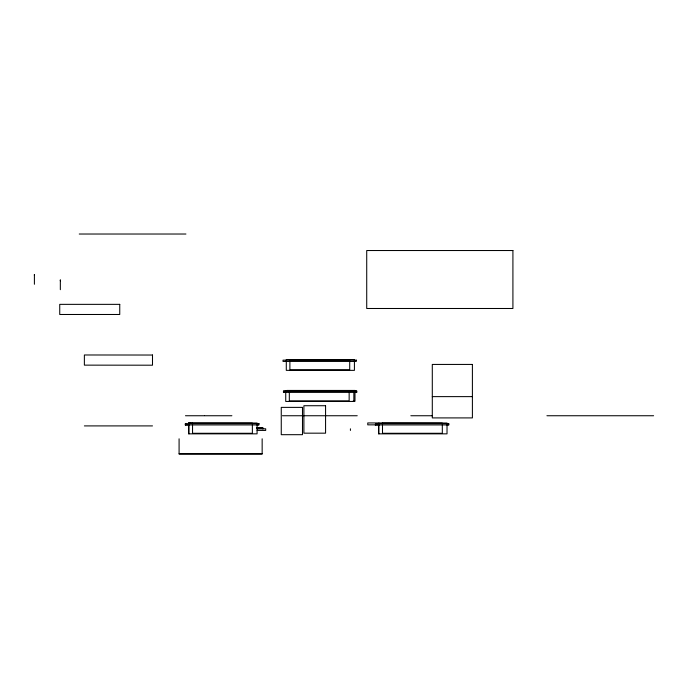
<?xml version="1.0" encoding="UTF-8"?>
<svg xmlns="http://www.w3.org/2000/svg" width="688" height="688" viewBox="0 0 688 688"><rect width="100%" height="100%" fill="white"/><g stroke="black" fill="none" stroke-linecap="round" stroke-linejoin="round"><path stroke-width="1.03" d="M79.249 234.023L185.932 234.023M152.495 354.982L152.495 365.199L84.375 365.139L84.375 354.982L152.495 355.034M289.889 359.695L349.719 359.695M286.862 390.44L354.982 390.44L354.982 401.259L352.918 401.259M289.321 390.793L349.151 390.793M285.701 392.341L283.576 392.341L283.576 391.059L356.848 391.059L356.848 392.341L353.666 392.341M432.296 396.623L472.398 396.623M185.476 415.741L204.267 415.741M204.646 415.741L231.89 415.741M282.441 415.741L357.235 415.741M410.839 415.741L432.305 415.741M546.917 415.741L653.6 415.741M188.581 423.025L257.08 423.025L257.08 433.844L188.581 433.844L188.581 423.025L192.64 423.481M192.167 423.189L252.376 423.189L252.376 424.195M382.115 423.189L442.324 423.189L442.324 424.195M185.296 424.849L189.355 424.849M379.389 424.849L367.762 424.849L367.762 422.939L447.019 423.025L447.019 433.844L378.52 433.844L378.52 424.978M375.244 424.926L448.886 424.926L448.886 423.645L375.622 423.645L375.622 424.926M84.375 425.906L152.495 425.906M256.452 427.902L262.893 427.902M256.452 427.97L262.893 427.97L262.893 428.959M257.106 428.865L265.697 428.796L265.697 430.439L257.106 430.387M179.086 453.822L262.154 453.822M192.545 423.421L188.951 423.025L188.951 433.844M60.346 280.842L60.346 279.861L60.338 289.682M34.409 275.432L34.409 274.443L34.4 284.264M448.516 423.645L448.516 424.926M442.324 425.201L442.324 433.285L382.494 433.285L382.494 425.201M382.494 423.189L382.494 424.195M378.899 423.025L378.899 433.844M350.424 428.805L350.424 430.439M350.278 390.603L350.278 391.61M349.719 360.71L349.719 369.791L289.889 369.791L289.889 360.71M349.151 391.807L349.151 400.889L289.321 400.889L289.321 391.807M290.456 390.603L290.456 391.61M262.154 438.806L262.154 453.977L179.086 453.977L179.086 438.806M258.568 423.645L258.568 424.926M252.376 425.201L252.376 433.285L192.545 433.285L192.545 425.201M192.545 423.189L192.545 424.195M185.674 423.645L185.674 424.926M512.913 250.527L366.721 250.527L366.721 308.491L512.913 308.491L512.913 250.527M119.746 304.354L59.736 304.354L59.736 314.485L119.746 314.485L119.746 304.354M354.423 359.54L286.294 359.54L286.294 370.359L354.423 370.359L354.423 359.54M356.289 360.159L283.017 360.159L283.017 361.441L356.289 361.441L356.289 360.159M472.398 364.434L432.296 364.434L432.296 417.908L472.398 417.908L472.398 364.434M353.856 390.629L285.735 390.629L285.735 401.448L353.856 401.448L353.856 390.629M356.221 391.102L283.456 391.102L283.456 392.384L356.221 392.384L356.221 391.102M325.57 405.722L303.89 405.722L303.89 433.173L325.57 433.173L325.57 405.722M302.488 407.382L281.263 407.382L281.263 434.687L302.488 434.687L302.488 407.382M258.946 423.645L185.296 423.645L185.296 424.926L258.946 424.926L258.946 423.645"/></g></svg>
